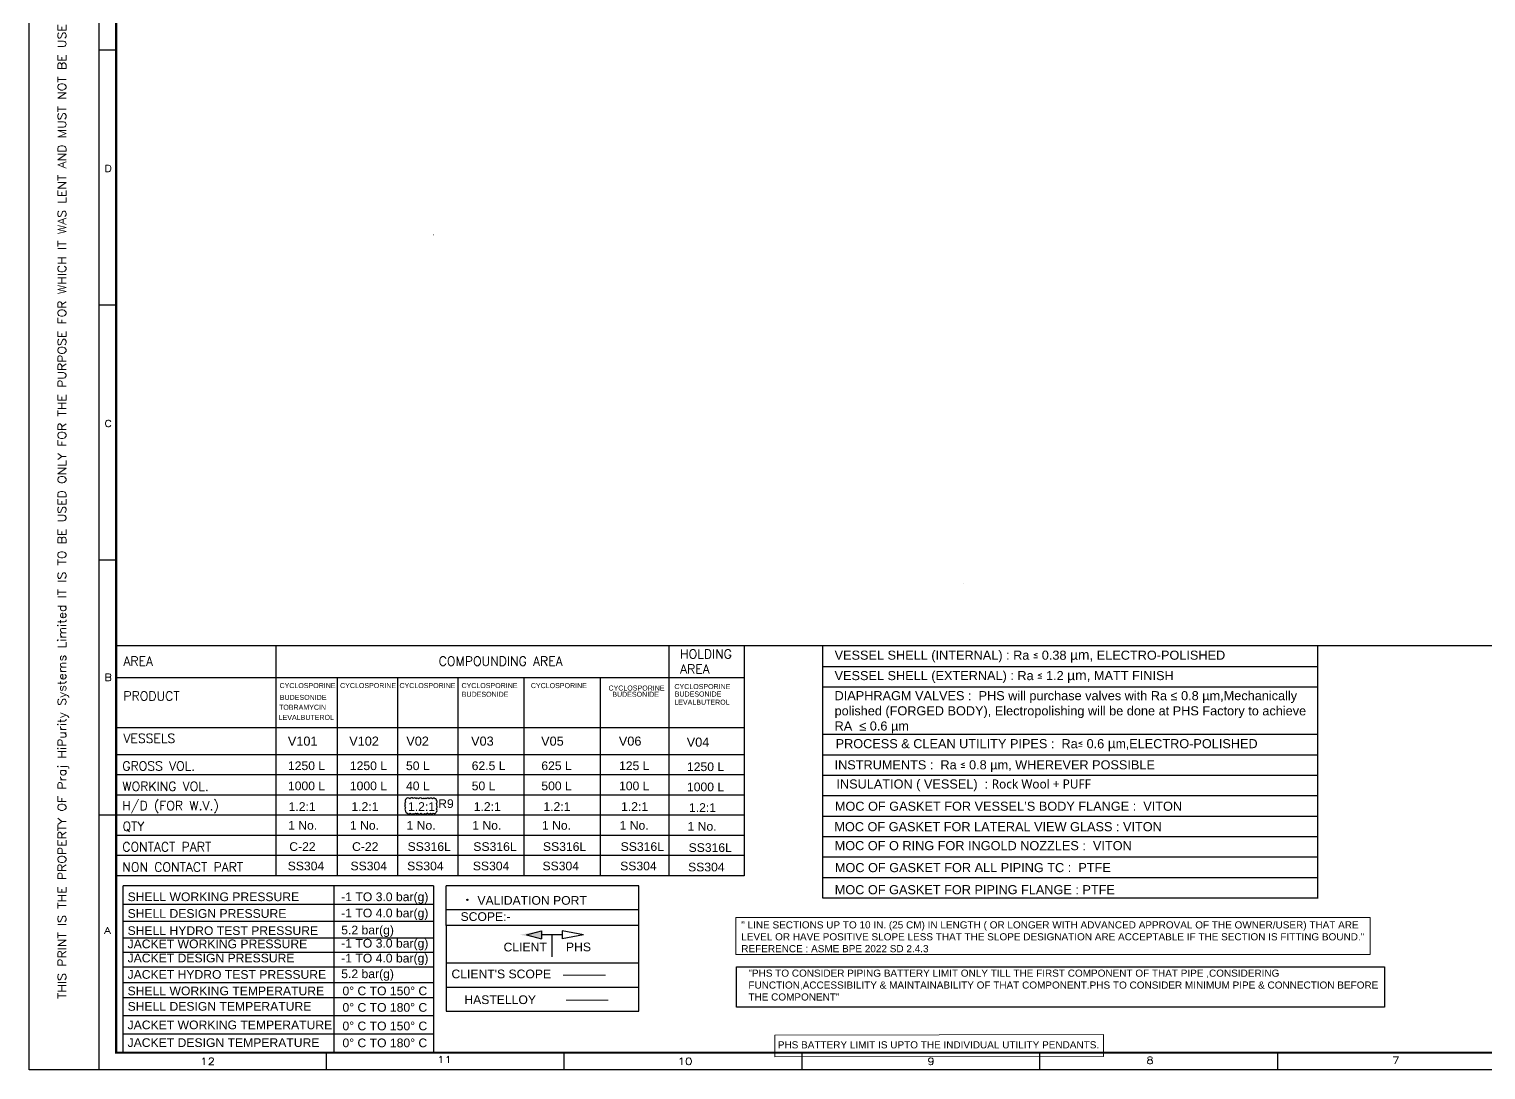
# Model space of a CAD drawing. Header units: inches. Extents: x 14435 to 21465, y 2728 to 7693.
# Drawn here: x 14435 to 17950, y 2728 to 5240 of the extents above; entities that cross this region are included whole.
import ezdxf
from ezdxf.enums import TextEntityAlignment as Align

# ---------------------------------------------------------------- set-up
doc = ezdxf.new("R2010")
doc.units = ezdxf.units.IN
doc.header["$MEASUREMENT"] = 0
for name, color, linetype in [('$phi_title', 7, 'Continuous'), ('P---PLINB-DRH009', 7, 'Continuous'), ('SHEET', 7, 'Continuous')]:
    doc.layers.add(name, color=color, linetype=linetype)
doc.layers.add('Valve', color=6, linetype='Continuous', lineweight=25)
doc.styles.add('ARIAL', font='arial.ttf', dxfattribs={"height": 4})
doc.styles.add('ISO', font='isocp')
doc.styles.add('ROMANS', font='romans.shx')
doc.styles.add('ROMANT', font='romant.shx')

# ---------------------------------------------------------------- blocks, each defined once
blk = doc.blocks.new('phi-a1praj')
at = {"color": 7}
for p, q in [((20.15, 594), (20.15, 0)), ((25.12, 589.03), (25.12, 4.97)), ((20.15, 294.51), (25.12, 294.51)), ((20.15, 220.88), (25.12, 220.88)), ((20.15, 147.26), (25.12, 147.26)), ((20.15, 73.63), (25.12, 73.63)), ((25.12, 4.97), (836.03, 4.97)), ((85.81, 0), (85.81, 4.97)), ((154.47, 0), (154.47, 4.97)), ((223.12, 0), (223.12, 4.97)), ((291.77, 0), (291.77, 4.97)), ((360.43, 0), (360.43, 4.97))]:
    blk.add_line(p, q, dxfattribs=at)
blk.add_lwpolyline([(0, 594), (841, 594), (841, 0), (0, 0)], close=True)
at = {"color": 7, "const_width": 0.597}
blk.add_lwpolyline([(836.03, 4.97), (836.03, 589.03), (25.12, 589.03), (25.12, 4.97)], close=True, dxfattribs=at)
at = {"color": 7, "style": 'ROMANS', "width": 1.25}
for s, p in [('D', (22.83, 260.23)), ('C', (22.83, 186.6)), ('B', (22.79, 113.31)), ('12', (51.53, 2.47)), ('11', (119.91, 2.98)), ('10', (189.34, 2.47)), ('9', (260.32, 2.47)), ('8', (323.57, 2.77)), ('7', (394.51, 2.77))]:
    blk.add_text(s, height=1.99, dxfattribs=at).set_placement(p, align=Align.MIDDLE)
blk.add_text('A', height=1.99, dxfattribs=at).set_placement((21.65, 39.25))
at = {"style": 'ISO', "flags": 1}
for tag, p in [('$UR', (836.03, 589.03)), ('$LL', (25.12, 4.97)), ('$INSERT', (836.03, 4.97))]:
    blk.add_attdef(tag, p, '', height=2.5, dxfattribs=at)
at = {"layer": 'SHEET', "color": 7, "style": 'ROMANS', "width": 1.1}
blk.add_text('THIS PRINT IS THE PROPERTY OF Praj HiPurity Systems Limited IT IS TO BE USED ONLY FOR THE PURPOSE FOR WHICH IT WAS LENT AND MUST NOT BE USED ON ANY DETRIMENTAL TO THE INTEREST OF THIS COMPANY AND IT IS SUBJECT TO RETURN ON DEMAND.', height=2.4, rotation=90, dxfattribs=at).set_placement((10.65, 20.49))
blk = doc.blocks.new('HH')
at = {"color": 6, "lineweight": 0}
blk.add_arc((-6320, -29539), 5.59, 26.56505, 153.43495, dxfattribs=at)
at = {"layer": 'Valve', "lineweight": 0}
for p, q in [((-6325, -29537), (-6325, -29542)), ((-6325, -29537), (-6315, -29542)), ((-6315, -29537), (-6325, -29542)), ((-6315, -29537), (-6315, -29542))]:
    blk.add_line(p, q, dxfattribs=at)

msp = doc.modelspace()

# ---------------------------------------------------------------- hatches: boundary and pattern name
h = msp.add_hatch(color=256)
h.dxf.hatch_style = 1
edge = h.paths.add_edge_path()
edge.add_arc((15492.2, 3138.4), 1.44, 0, 360)
msp.add_hatch(color=256).paths.add_polyline_path([(15671.1, 3044.4), (15671.1, 3063.8), (15619.2, 3054.1)])

# ---------------------------------------------------------------- linework, layer by layer
for p, q in [((14644.7, 3110.2), (14644.7, 3752.5)), ((14644.7, 3752.5), (21423.1, 3752.5)), ((15031, 3196.7), (15031, 3752.5)), ((15979.2, 3196.7), (15979.2, 3752.5)), ((16160, 3750.1), (16160, 3196.7)), ((16350.1, 3142.5), (16350.1, 3752.5)), ((17544.6, 3142.5), (17544.6, 3752.5)), ((17544.7, 3701), (16350.1, 3701)), ((14644.7, 3675), (16160, 3675)), ((15179.1, 3196.7), (15179.1, 3675)), ((15324.6, 3196.7), (15324.6, 3675)), ((15469.6, 3196.7), (15469.6, 3675)), ((15629.1, 3196.7), (15629.1, 3675)), ((15813.5, 3196.7), (15813.5, 3675)), ((17544.7, 3651.7), (16350.1, 3651.7)), ((14644.7, 3554.3), (16160, 3554.3)), ((17544.7, 3537.3), (16350.1, 3537.3)), ((16160, 3488.4), (14644.7, 3488.4)), ((17544.7, 3487.9), (16350.1, 3487.9)), ((16160, 3439.8), (14644.7, 3439.8)), ((17544.7, 3438.6), (16350.1, 3438.6)), ((16160, 3391.2), (14644.7, 3391.2)), ((17544.7, 3389.3), (16350.1, 3389.3)), ((16160, 3342.6), (14644.7, 3342.6)), ((17544.7, 3339.9), (16350.1, 3339.9)), ((16160, 3294), (14644.7, 3294)), ((17544.7, 3290.6), (16350.1, 3290.6)), ((16160, 3245.3), (14644.7, 3245.3)), ((17544.7, 3241.2), (16350.1, 3241.2)), ((16160, 3196.7), (14644.7, 3196.7)), ((15410.5, 3171.9), (14661.2, 3171.9)), ((14661.2, 2769.7), (14661.2, 3171.9)), ((15171.1, 2769.7), (15171.1, 3171.9)), ((15410.5, 3171.9), (15410.5, 2769.7)), ((15905.5, 3171.9), (15440.6, 3171.9)), ((15905.5, 2870), (15905.5, 3171.9)), ((17544.7, 3191.9), (16350.1, 3191.9)), ((17544.7, 3142.5), (16350.1, 3142.5)), ((15410.5, 3126.8), (14661.2, 3126.8)), ((15442, 3114.8), (15905.5, 3114.8)), ((15410.5, 3086.1), (14661.2, 3086.1)), ((15440.6, 3076.3), (15440.6, 2870)), ((15634.5, 3054.1), (15671.1, 3063.8)), ((15671.1, 3063.8), (15671.1, 3044.4)), ((15720.9, 3063.8), (15720.9, 3044.4)), ((15772.5, 3054.1), (15720.9, 3063.8)), ((15410.5, 3045.7), (14661.2, 3045.7)), ((15634.5, 3054.1), (15671.1, 3044.4)), ((15720.9, 3054.1), (15671.1, 3054.1)), ((15696, 3054.1), (15696, 3000.5)), ((15772.5, 3054.1), (15720.9, 3044.4)), ((15410.5, 3011.5), (14661.2, 3011.5)), ((15410.5, 2975.8), (14661.2, 2975.8)), ((15410.5, 2938), (14661.2, 2938)), ((15410.5, 2901.8), (14661.2, 2901.8)), ((15410.5, 2858.4), (14661.2, 2858.4)), ((15410.5, 2814.1), (14661.2, 2814.1)), ((15410.5, 2769.7), (14661.2, 2769.7))]:
    msp.add_line(p, q)
at = {"lineweight": 35}
msp.add_line((14644.7, 2970), (14644.7, 3349.6), dxfattribs=at)
at = {"color": 7}
for p, q in [((15440.6, 2986), (15905.5, 2986)), ((15440.6, 2928), (15905.5, 2928)), ((15440.6, 2870), (15905.5, 2870))]:
    msp.add_line(p, q, dxfattribs=at)
at = {"color": 1}
msp.add_lwpolyline([(15343.8, 3381.6, 0.520567), (15343.6, 3374.8, 0.520567), (15342.7, 3367.6, 0.520567), (15343.2, 3360.7, 0.520567), (15343.2, 3353.2, 0.520567), (15346.3, 3348.2, 0.520567), (15353.9, 3347.4, 0.520567), (15360.8, 3347.1, 0.520567), (15367.3, 3347.8, 0.520567), (15372.2, 3347.7, 0.520567), (15380.1, 3347.5, 0.520567), (15388.8, 3347.1, 0.520567), (15395.2, 3348.3, 0.520567), (15403.1, 3347.6, 0.520567), (15409.8, 3347.3, 0.520567), (15417, 3350.3, 0.520567), (15417.2, 3358.1, 0.520567), (15417.7, 3365.1, 0.520567), (15417, 3370.7, 0.520567), (15417.6, 3378.2, 0.520567), (15414.3, 3382.3, 0.520567), (15407.9, 3382.1, 0.520567), (15400.1, 3382.1, 0.520567), (15392.9, 3382.2, 0.520567), (15387.9, 3381.6, 0.520567), (15383.3, 3382.2, 0.520567), (15374.6, 3381.9, 0.520567), (15368, 3382.2, 0.520567), (15361.6, 3382.9, 0.520567), (15353.2, 3381.9, 0.520567)], format="xyb", close=True, dxfattribs=at)
msp.add_lwpolyline([(15905.5, 3011.5), (15905.5, 3076.3), (15440.6, 3076.3), (15440.6, 3171.9)])
at = {"color": 1, "lineweight": 9}
for points in [[(16140, 3096.1), (17670.2, 3096.1), (17670.2, 3006.6), (16140, 3006.6)], [(16233.7, 2812.2), (17027, 2813.1), (17027, 2760.3), (16233.7, 2759.3)]]:
    msp.add_lwpolyline(points, close=True, dxfattribs=at)
at = {"color": 1, "elevation": 0.2}
msp.add_lwpolyline([(16141.3, 2977), (17705.1, 2977), (17705.1, 2879.4), (16141.3, 2879.4)], close=True, dxfattribs=at)
msp.add_circle((15492.2, 3138.4), 1.44)
at = {"layer": 'P---PLINB-DRH009', "color": 181, "lineweight": 0, "ltscale": 0.2, "const_width": 2.57}
msp.add_lwpolyline([(15723.2, 2956.4), (15825.8, 2956.4)], dxfattribs=at)
at = {"layer": 'P---PLINB-DRH009', "color": 2, "lineweight": 0, "ltscale": 0.2, "const_width": 1.9}
msp.add_lwpolyline([(15730.2, 2896.2), (15832, 2896.2)], dxfattribs=at)

# ---------------------------------------------------------------- block references
at = {"layer": '$phi_title', "lineweight": 0, "xscale": 8.359038904379775, "yscale": 8.359038904379775, "zscale": 8.359038904379775}
msp.add_blockref('phi-a1praj', (14434.7, 2728.1), dxfattribs=at)
at = {"xscale": 0.03937007874015748, "yscale": 0.03937007874015748, "zscale": 0.03937007874015748}
for p in [(15658.9, 5906), (16937.9, 5064.7)]:
    msp.add_blockref('HH', p, dxfattribs=at)

# ---------------------------------------------------------------- texts
at = {"attachment_point": 1}
for s, insert, char_height, width, style in [('HOLDING\\PAREA', (16005.3, 3742.8), 21.94, 880.868, 'ROMANT'), ('VESSEL SHELL (INTERNAL) : Ra {\\fTrebuchet MS|b1|i0|c0|p34;≤} 0.38 {\\H1.0833x;µm,} ELECTRO-POLISHED ', (16378.2, 3741.6), 21.94, 1194.69, 'ARIAL'), ('AREA', (14662.2, 3725.3), 21.94, 880.868, 'ROMANT'), ('COMPOUNDING AREA', (15423, 3725.3), 21.94, 880.868, 'ROMANT'), ('VESSEL SHELL (EXTERNAL) : Ra {\\fTrebuchet MS|b1|i0|c0|p34;≤} 1.2 {\\H1.0833x;µm,} MATT FINISH', (16378.2, 3692.4), 21.94, 1194.69, 'ARIAL'), ('PRODUCT', (14662.2, 3641.3), 21.94, 880.868, 'ROMANT'), ('DIAPHRAGM VALVES :  PHS will purchase valves with Ra ≤ 0.8 µm,Mechanically polished (FORGED BODY), Electropolishing will be done at PHS Factory to achieve \\PRA  ≤ 0.6 µm ', (16378.2, 3642.1), 21.9399, 1194.69, 'ARIAL'), ('VESSELS', (14662.2, 3539), 21.94, 880.868, 'ROMANT'), ('V101', (15059, 3532.4), 21.94, 880.868, 'ARIAL'), ('V102', (15207.1, 3532.4), 21.94, 880.868, 'ARIAL'), ('V02', (15344.8, 3532.4), 21.94, 880.868, 'ARIAL'), ('V03', (15501.1, 3532.4), 21.94, 880.868, 'ARIAL'), ('V05', (15670.1, 3532.4), 21.94, 880.868, 'ARIAL'), ('V06', (15857.6, 3532.4), 21.94, 880.868, 'ARIAL'), ('V04', (16021.4, 3530), 21.94, 880.868, 'ARIAL'), ('PROCESS & CLEAN UTILITY PIPES :  Ra{\\fTrebuchet MS|b1|i0|c0|p34;≤} 0.6 {\\H1.0833x;µ\\Ftxt|c0;\\H0.92311x;m,}ELECTRO-POLISHED ', (16380.7, 3528.1), 21.9399, 1194.69, 'ARIAL'), ('GROSS VOL.', (14659.6, 3472.5), 21.94, 880.868, 'ROMANT'), ('1250 L', (15059.2, 3472.5), 21, 557.631, 'ARIAL'), ('1250 L', (15208.6, 3472.5), 21, 557.631, 'ARIAL'), ('50 L', (15344, 3472.5), 21, 557.631, 'ARIAL'), ('62.5 L', (15502.6, 3472.5), 21, 557.631, 'ARIAL'), ('625 L', (15670.6, 3472.5), 21, 557.631, 'ARIAL'), ('125 L', (15858.1, 3472.5), 21, 557.631, 'ARIAL'), ('1250 L', (16022, 3470.1), 21, 557.631, 'ARIAL'), ('INSTRUMENTS :  Ra {\\fTrebuchet MS|b1|i0|c0|p34;≤} 0.8 µm, WHEREVER POSSIBLE {\\Fromans|c0;  }', (16378.2, 3475.2), 21.94, 1194.69, 'ARIAL'), ('WORKING VOL.', (14659.5, 3423.4), 21.94, 986.447, 'ROMANT'), ('1000 L', (15059.2, 3423.9), 21, 557.631, 'ARIAL'), ('1000 L', (15208.6, 3423.9), 21, 557.631, 'ARIAL'), ('40 L', (15344, 3423.9), 21, 557.631, 'ARIAL'), ('50 L', (15502.6, 3423.9), 21, 557.631, 'ARIAL'), ('500 L', (15670.6, 3423.9), 21, 557.631, 'ARIAL'), ('100 L', (15858.1, 3423.9), 21, 557.631, 'ARIAL'), ('1000 L', (16022, 3421.5), 21, 557.631, 'ARIAL'), ('INSULATION ( VESSEL)  : {\\fTrebuchet MS|b0|i0|c0|p34;Rock Wool + PUFF}', (16382.7, 3429), 21.94, 1194.69, 'ARIAL'), ('H/D (FOR W.V.)', (14659.5, 3376.9), 21.94, 986.447, 'ROMANT'), ('R9', (15421.7, 3381), 21, 557.631, 'ARIAL'), ('MOC OF GASKET FOR VESSEL’S BODY FLANGE :\\~ VITON', (16378.9, 3375.3), 21.94, 1194.69, 'ARIAL'), ('\\P1.2:1', (15060.8, 3409), 21, 557.631, 'ARIAL'), ('\\P1.2:1', (15212.3, 3409), 21, 557.631, 'ARIAL'), ('\\P1.2:1', (15348.9, 3409), 21, 557.631, 'ARIAL'), ('\\P1.2:1', (15507.5, 3409), 21, 557.631, 'ARIAL'), ('\\P1.2:1', (15675.6, 3409), 21, 557.631, 'ARIAL'), ('\\P1.2:1', (15863, 3409), 21, 557.631, 'ARIAL'), ('\\P1.2:1', (16026.9, 3406.6), 21, 557.631, 'ARIAL'), ('QTY', (14660, 3326.8), 21.94, 880.868, 'ROMANT'), ('1 No.', (15059.6, 3328.6), 21, 557.631, 'ARIAL'), ('1 No.', (15208.8, 3328.6), 21, 557.631, 'ARIAL'), ('1 No.', (15345.4, 3328.6), 21, 557.631, 'ARIAL'), ('1 No.', (15504, 3328.6), 21, 557.631, 'ARIAL'), ('1 No.', (15672.1, 3328.6), 21, 557.631, 'ARIAL'), ('1 No.', (15859.5, 3328.6), 21, 557.631, 'ARIAL'), ('1 No.', (16023.4, 3326.2), 21, 557.631, 'ARIAL'), ('MOC OF GASKET FOR LATERAL VIEW GLASS : VITON', (16377.7, 3325.9), 21.94, 1194.69, 'ARIAL'), ('CONTACT PART ', (14659.6, 3277.4), 21.94, 986.447, 'ROMANT'), ('C-22', (15062.4, 3277.4), 21, 557.631, 'ARIAL'), ('C-22', (15213.9, 3277.4), 21, 557.631, 'ARIAL'), (' SS316L', (15339.8, 3277.4), 21, 557.631, 'ARIAL'), (' SS316L', (15498.4, 3277.4), 21, 557.631, 'ARIAL'), (' SS316L', (15666.4, 3277.4), 21, 557.631, 'ARIAL'), (' SS316L', (15853.9, 3277.4), 21, 557.631, 'ARIAL'), (' SS316L', (16017.8, 3275), 21, 557.631, 'ARIAL'), ('MOC OF O RING FOR INGOLD NOZZLES :  VITON', (16378.4, 3280.2), 21.94, 1194.69, 'ARIAL'), ('NON CONTACT PART', (14659.5, 3228.4), 21.94, 986.447, 'ROMANT'), (' SS304', (15050.5, 3230.6), 21, 557.631, 'ARIAL'), (' SS304', (15202, 3230.6), 21, 557.631, 'ARIAL'), (' SS304', (15338.6, 3230.6), 21, 557.631, 'ARIAL'), (' SS304', (15497.2, 3230.6), 21, 557.631, 'ARIAL'), (' SS304', (15665.3, 3230.6), 21, 557.631, 'ARIAL'), (' SS304', (15852.7, 3230.6), 21, 557.631, 'ARIAL'), (' SS304', (16016.6, 3228.1), 21, 557.631, 'ARIAL'), ('MOC OF GASKET FOR ALL PIPING TC :  PTFE', (16378.9, 3227.2), 21.94, 1194.69, 'ARIAL'), ('MOC OF GASKET FOR PIPING FLANGE : PTFE', (16378.6, 3173.9), 21.94, 1194.69, 'ARIAL'), ('SHELL WORKING PRESSURE', (14672.3, 3156.3), 21, 557.631, 'ARIAL'), ('\\pxt1;-1 TO 3.0 bar(g)', (15187.8, 3156.3), 21, 557.631, 'ARIAL'), ('VALIDATION PORT', (15516.4, 3147.5), 21, 557.631, 'ARIAL'), ('SHELL DESIGN PRESSURE', (14672.3, 3116), 21, 557.631, 'ARIAL'), ('-1 TO 4.0 bar(g) ', (15187.8, 3117.1), 21, 557.631, 'ARIAL'), ('SCOPE:-      ', (15475.7, 3108.5), 21, 557.631, 'ARIAL'), ('SHELL HYDRO TEST PRESSURE', (14672.3, 3074.6), 21, 601.201, 'ARIAL'), ('5.2 bar(g)', (15187.8, 3076.1), 21, 557.631, 'ARIAL'), ('JACKET WORKING PRESSURE', (14672.3, 3042.6), 21, 601.201, 'ARIAL'), ('-1 TO 3.0 bar(g)', (15187.8, 3044.1), 21, 557.631, 'ARIAL'), ('CLIENT', (15579.5, 3034.9), 21, 557.631, 'ARIAL'), ('PHS ', (15730.1, 3035.2), 21, 557.631, 'ARIAL'), ('JACKET DESIGN PRESSURE', (14672.3, 3008.5), 21, 557.631, 'ARIAL'), ('-1 TO 4.0 bar(g) ', (15187.8, 3008.2), 21, 557.631, 'ARIAL'), ('JACKET HYDRO TEST PRESSURE', (14672.3, 2968.9), 21, 601.201, 'ARIAL'), ('5.2 bar(g)', (15187.8, 2970.4), 21, 557.631, 'ARIAL'), ("CLIENT'S SCOPE\\P", (15453.8, 2970.1), 21, 557.631, 'ARIAL'), ('SHELL WORKING TEMPERATURE ', (14672.3, 2929.1), 21, 601.201, 'ARIAL'), ('0%%D C TO 150%%D C', (15190.8, 2929.1), 21, 557.631, 'ARIAL'), ('SHELL DESIGN TEMPERATURE ', (14672.3, 2891.8), 21, 601.201, 'ARIAL'), ('0%%D C TO 180%%D C', (15190.8, 2889.3), 21, 557.631, 'ARIAL'), ('JACKET WORKING TEMPERATURE ', (14672.3, 2847.1), 21, 601.201, 'ARIAL'), ('0%%D C TO 150%%D C', (15190.8, 2844.6), 21, 557.631, 'ARIAL'), ('JACKET DESIGN TEMPERATURE ', (14672.3, 2804.3), 21, 601.201, 'ARIAL'), ('0%%D C TO 180%%D C', (15190.8, 2803.7), 21, 557.631, 'ARIAL')]:
    msp.add_mtext(s, dxfattribs=dict(at, insert=insert, char_height=char_height, width=width, style=style))
at = {"color": 1, "attachment_point": 1, "style": 'ARIAL'}
for s, insert, char_height, width in [('CYCLOSPORINE', (15038.9, 3661.6), 12.179, 383.333), ('CYCLOSPORINE', (15185, 3661.6), 12.179, 383.333), ('CYCLOSPORINE', (15328.2, 3661.6), 12.179, 383.333), ('CYCLOSPORINE', (15477.9, 3661.6), 12.179, 383.333), ('CYCLOSPORINE', (15645.3, 3661.5), 12.179, 383.333), ('CYCLOSPORINE', (15832.7, 3655.6), 12.179, 383.333), ('CYCLOSPORINE', (15991.7, 3659.2), 12.179, 383.333), ('BUDESONIDE', (15039.7, 3633), 12.18, 383.333), ('BUDESONIDE', (15478.7, 3640.6), 12.18, 383.333), ('BUDESONIDE', (15841.9, 3640.6), 12.18, 383.333), ('LEVALBUTEROL', (15991.5, 3621.5), 12.179, 383.333), ('BUDESONIDE', (15992.5, 3641.2), 12.18, 383.333), ('TOBRAMYCIN', (15037.7, 3609.2), 12.18, 383.333), ('LEVALBUTEROL', (15036.8, 3584.8), 12.179, 383.333), ('HASTELLOY', (15484.9, 2907.9), 21, 610.695)]:
    msp.add_mtext(s, dxfattribs=dict(at, insert=insert, char_height=char_height, width=width))
at = {"lineweight": 9, "width": 1555.259, "attachment_point": 1, "style": 'ARIAL'}
for s, insert, char_height in [('{\\fArial|b0|i0|c0|p34;" LINE SECTIONS UP TO 10 IN. (25 CM) IN LENGTH ( OR LONGER WITH ADVANCED APPROVAL OF THE OWNER/USER) THAT ARE LEVEL OR HAVE POSITIVE SLOPE LESS THAT THE SLOPE DESIGNATION ARE ACCEPTABLE IF THE SECTION IS FITTING BOUND."\\PREFERENCE : ASME BPE 2022 SD 2.4.3}', (16153, 3086.6), 17.2246), ('\\pxl2,t3,5;"PHS TO CONSIDER PIPING BATTERY LIMIT ONLY TILL THE FIRST COMPONENT OF THAT PIPE ,CONSIDERING FUNCTION,ACCESSIBILITY & MAINTAINABILITY OF THAT COMPONENT.PHS TO CONSIDER MINIMUM PIPE & CONNECTION BEFORE THE COMPONENT"', (16135.8, 2970.1), 17.2246), ('PHS BATTERY LIMIT IS UPTO THE INDIVIDUAL UTILITY PENDANTS.', (16241.2, 2797.2), 17.225)]:
    msp.add_mtext(s, dxfattribs=dict(at, insert=insert, char_height=char_height))

doc.saveas('drawing.dxf')
